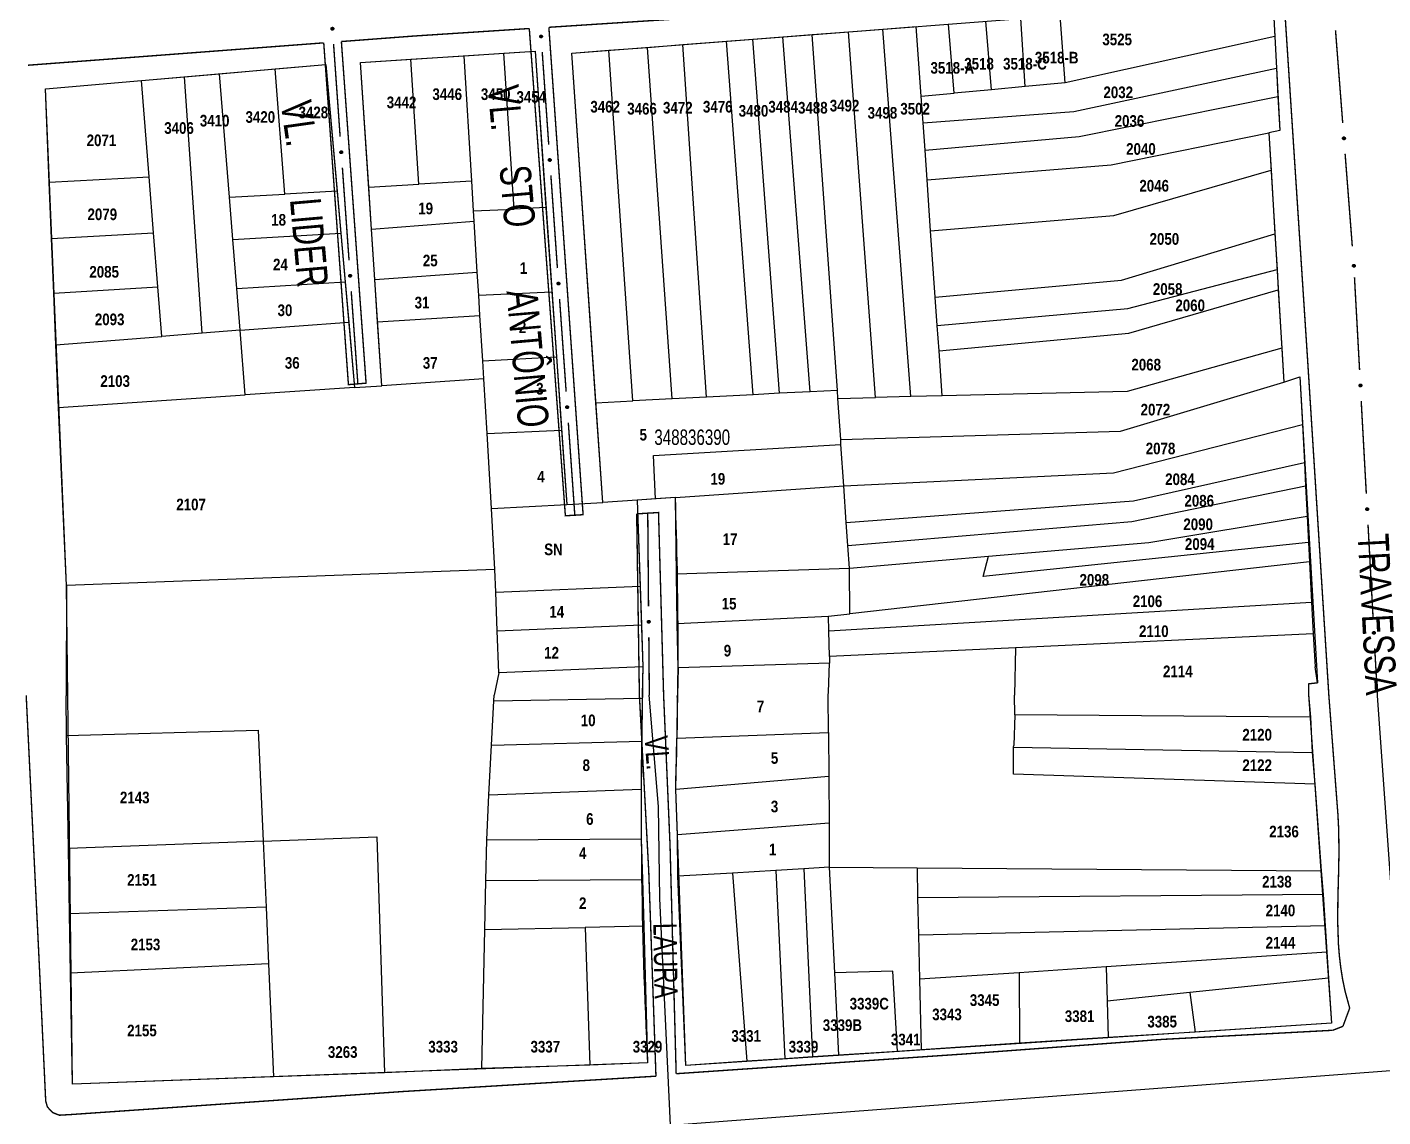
# Model space of a CAD drawing. Extents: x 201676 to 203188, y 4837754 to 4839005.
# Drawn here: x 202788.6 to 202963.7, y 4838691.3 to 4838832.1 of the extents above; entities that cross this region are included whole.
import ezdxf
from ezdxf.enums import TextEntityAlignment as Align

# ---------------------------------------------------------------- set-up
doc = ezdxf.new("R2010")
doc.units = 0
doc.header["$LTSCALE"] = 1.5
doc.header["$MEASUREMENT"] = 0
for name, pattern in [('PHANTOMX2', [5, 2.5, -0.5, 0.5, -0.5, 0.5, -0.5]), ('TRACO_11', [8, 3, -1, 3, -1]), ('TRACO_25', [8, 3, -1, 1, -1, 1, -1])]:
    doc.linetypes.add(name, pattern=pattern)
for name, color, linetype in [('CD-MALHA-LOTES', 40, 'CONTINUOUS'), ('CD_TXT_QUADRA', 7, 'CONTINUOUS'), ('RU-QUADRAS', 210, 'CONTINUOUS'), ('SV-EIXO-RUA-N-PAV', 6, 'CONTINUOUS'), ('SV-EIXO-RUA-PAV', 20, 'CONTINUOUS'), ('SV-RUA-NAO-PAV-S-GUIA-C-GUIA', 7, 'PHANTOMX2'), ('SV-RUA-PAVIM-S-GUIA-C-GUIA', 7, 'CONTINUOUS'), ('SV-TXT-RUA-N-PAV-S-GUIA-C-GUIA', 7, 'CONTINUOUS'), ('SV-TXT-RUA-PAV-S-GUIA-C-GUIA', 7, 'CONTINUOUS'), ('Th_NmrPort', 7, 'CONTINUOUS')]:
    doc.layers.add(name, color=color, linetype=linetype)
doc.styles.add('ARIAL', font='ARIAL.TTF')
doc.styles.get("Standard").update_dxf_attribs({"font": 'swisscbo.ttf'})

msp = doc.modelspace()

# ---------------------------------------------------------------- linework, layer by layer
at = {"layer": 'CD-MALHA-LOTES', "linetype": 'Continuous'}
for p, q in [((202793.71, 4838740.56), (202793.68, 4838745.68)), ((202848.6, 4838739.32), (202848.89, 4838745.03)), ((202848.89, 4838745.03), (202848.94, 4838745.76)), ((202848.89, 4838745.03), (202868.05, 4838745.36)), ((202868.05, 4838745.36), (202868, 4838739.8)), ((202868.06, 4838745.77), (202868.05, 4838745.36)), ((202872.6, 4838745.52), (202872.52, 4838740.21)), ((202872.6, 4838745.52), (202872.64, 4838745.75)), ((202892.13, 4838740.93), (202892.1, 4838745.75)), ((202916.21, 4838743.23), (202916.13, 4838745.75)), ((202954.14, 4838745.84), (202954.37, 4838742.9)), ((202916.21, 4838743.23), (202916.05, 4838739.24)), ((202954.37, 4838742.9), (202916.21, 4838743.23)), ((202954.37, 4838742.9), (202954.59, 4838738.36)), ((202793.71, 4838740.56), (202818.46, 4838741.24)), ((202818.46, 4838741.24), (202819.1, 4838726.9)), ((202872.52, 4838740.21), (202892.13, 4838740.93)), ((202892.13, 4838740.93), (202892.16, 4838735.27)), ((202793.95, 4838725.93), (202793.71, 4838740.56)), ((202848.27, 4838732.87), (202848.6, 4838739.32)), ((202848.6, 4838739.32), (202868, 4838739.8)), ((202868, 4838739.8), (202867.94, 4838733.63)), ((202872.39, 4838733.59), (202872.52, 4838740.21)), ((202916.04, 4838739.02), (202916.05, 4838739.24)), ((202916.02, 4838735.56), (202916.04, 4838739.02)), ((202916.04, 4838739.02), (202954.59, 4838738.36)), ((202954.59, 4838738.36), (202954.96, 4838734.27)), ((202892.16, 4838735.27), (202872.39, 4838733.59)), ((202892.16, 4838735.27), (202892.2, 4838729.22)), ((202954.96, 4838734.27), (202916.02, 4838735.56)), ((202954.96, 4838734.27), (202955.78, 4838723.06)), ((202847.99, 4838727.09), (202848.27, 4838732.87)), ((202848.27, 4838732.87), (202867.94, 4838733.63)), ((202867.94, 4838733.63), (202867.94, 4838727.21)), ((202872.61, 4838727.71), (202872.39, 4838733.59)), ((202892.2, 4838729.22), (202872.61, 4838727.71)), ((202892.2, 4838729.22), (202892.23, 4838723.52)), ((202819.1, 4838726.9), (202793.95, 4838725.93)), ((202819.1, 4838726.9), (202833.79, 4838727.47)), ((202819.1, 4838726.9), (202819.48, 4838718.39)), ((202833.79, 4838727.47), (202834.78, 4838696.99)), ((202847.87, 4838721.82), (202847.99, 4838727.09)), ((202847.99, 4838727.09), (202867.94, 4838727.21)), ((202867.94, 4838727.21), (202868.09, 4838721.95)), ((202872.67, 4838722.36), (202872.61, 4838727.71)), ((202794.1, 4838717.5), (202793.95, 4838725.93)), ((202892.23, 4838723.52), (202888.93, 4838723.32)), ((202892.23, 4838723.52), (202892.9, 4838709.91)), ((202892.23, 4838723.52), (202903.57, 4838723.47)), ((202903.57, 4838723.47), (202903.64, 4838719.58)), ((202903.57, 4838723.47), (202955.78, 4838723.06)), ((202847.74, 4838715.48), (202847.87, 4838721.82)), ((202847.87, 4838721.82), (202868.09, 4838721.95)), ((202868.09, 4838721.95), (202868.26, 4838715.91)), ((202879.73, 4838722.78), (202872.67, 4838722.36)), ((202873.72, 4838697.93), (202872.67, 4838722.36)), ((202885.33, 4838723.11), (202879.73, 4838722.78)), ((202879.73, 4838722.78), (202881.59, 4838698.48)), ((202888.93, 4838723.32), (202885.33, 4838723.11)), ((202885.33, 4838723.11), (202886.49, 4838698.79)), ((202888.93, 4838723.32), (202890.06, 4838699.02)), ((202955.78, 4838723.06), (202956.02, 4838720.03)), ((202956.02, 4838720.03), (202903.64, 4838719.58)), ((202956.02, 4838720.03), (202956.26, 4838715.96)), ((202819.48, 4838718.39), (202794.1, 4838717.5)), ((202819.48, 4838718.39), (202819.8, 4838711.07)), ((202903.64, 4838719.58), (202903.76, 4838714.75)), ((202794.23, 4838709.85), (202794.1, 4838717.5)), ((202847.37, 4838697.52), (202847.74, 4838715.48)), ((202847.74, 4838715.48), (202860.69, 4838715.73)), ((202868.26, 4838715.91), (202860.69, 4838715.73)), ((202860.69, 4838715.73), (202861.3, 4838697.98)), ((202868.26, 4838715.91), (202868.76, 4838698.25)), ((202956.26, 4838715.96), (202903.76, 4838714.75)), ((202903.76, 4838714.75), (202903.89, 4838709.07)), ((202956.26, 4838715.96), (202956.49, 4838712.55)), ((202956.49, 4838712.55), (202927.97, 4838710.65)), ((202956.49, 4838712.55), (202956.72, 4838709.2)), ((202819.8, 4838711.07), (202794.23, 4838709.85)), ((202794.46, 4838695.51), (202794.23, 4838709.85)), ((202819.8, 4838711.07), (202820.45, 4838696.47)), ((202900.43, 4838710.11), (202892.9, 4838709.91)), ((202892.9, 4838709.91), (202893.42, 4838699.26)), ((202901.02, 4838699.74), (202900.43, 4838710.11)), ((202916.75, 4838709.91), (202903.89, 4838709.07)), ((202927.97, 4838710.65), (202916.75, 4838709.91)), ((202916.75, 4838709.91), (202916.81, 4838700.79)), ((202927.97, 4838710.65), (202928.11, 4838706.22)), ((202903.89, 4838709.07), (202904.1, 4838699.96)), ((202956.72, 4838709.2), (202938.78, 4838707.37)), ((202956.72, 4838709.2), (202957.11, 4838703.41)), ((202938.78, 4838707.37), (202928.11, 4838706.22)), ((202928.11, 4838706.22), (202928.23, 4838701.52)), ((202938.78, 4838707.37), (202939.5, 4838702.22)), ((202957.11, 4838703.41), (202939.5, 4838702.22)), ((202916.81, 4838700.79), (202904.1, 4838699.96)), ((202928.23, 4838701.52), (202916.81, 4838700.79)), ((202939.5, 4838702.22), (202928.23, 4838701.52)), ((202890.06, 4838699.02), (202886.49, 4838698.79)), ((202893.42, 4838699.26), (202890.06, 4838699.02)), ((202901.02, 4838699.74), (202893.42, 4838699.26)), ((202904.1, 4838699.96), (202901.02, 4838699.74)), ((202847.37, 4838697.52), (202834.78, 4838696.99)), ((202861.3, 4838697.98), (202847.37, 4838697.52)), ((202868.76, 4838698.25), (202861.3, 4838697.98)), ((202881.59, 4838698.48), (202873.72, 4838697.93)), ((202886.49, 4838698.79), (202881.59, 4838698.48)), ((202820.45, 4838696.47), (202794.46, 4838695.51)), ((202834.78, 4838696.99), (202820.45, 4838696.47))]:
    msp.add_line(p, q, dxfattribs=at)
at = {"layer": 'CD-MALHA-LOTES', "linetype": 'Continuous', "flags": 128}
for points in [[(202949.52, 4838835.69), (202949.77, 4838830.85)], [(202899.15, 4838831.79), (202903.47, 4838832.13)], [(202904.1, 4838823.12), (202903.47, 4838832.13)], [(202908.37, 4838823.52), (202907.64, 4838832.45)], [(202913.18, 4838823.97), (202912.46, 4838832.82)], [(202917.52, 4838824.37), (202916.95, 4838833.17)], [(202922.69, 4838824.85), (202922.06, 4838833.56)], [(202873.31, 4838829.79), (202878.97, 4838830.23)], [(202878.97, 4838830.23), (202882.36, 4838830.49)], [(202882.38, 4838784.57), (202878.97, 4838830.23)], [(202882.36, 4838830.49), (202886.22, 4838830.79)], [(202885.8, 4838784.75), (202882.36, 4838830.49)], [(202886.22, 4838830.79), (202890.01, 4838831.08)], [(202889.75, 4838784.95), (202886.22, 4838830.79)], [(202890.01, 4838831.08), (202894.7, 4838831.45)], [(202893.27, 4838785.13), (202890.01, 4838831.08)], [(202894.7, 4838831.45), (202899.15, 4838831.79)], [(202898.2, 4838784.21), (202894.7, 4838831.45)], [(202902.77, 4838784.32), (202899.15, 4838831.79)], [(202949.77, 4838830.85), (202922.69, 4838824.85)], [(202949.77, 4838830.85), (202949.99, 4838826.75)], [(202845.08, 4838828.35), (202850.19, 4838828.68)], [(202850.19, 4838828.68), (202854.22, 4838828.94)], [(202851.51, 4838808.55), (202850.19, 4838828.68)], [(202854.22, 4838828.94), (202855.63, 4838808.74)], [(202858.97, 4838828.69), (202863.77, 4838829.06)], [(202862.08, 4838783.53), (202858.97, 4838828.69)], [(202863.77, 4838829.06), (202868.76, 4838829.44)], [(202866.86, 4838783.77), (202863.77, 4838829.06)], [(202868.76, 4838829.44), (202873.31, 4838829.79)], [(202871.95, 4838784.04), (202868.76, 4838829.44)], [(202876.38, 4838784.26), (202873.31, 4838829.79)], [(202820.64, 4838826.66), (202827.22, 4838827.23)], [(202827.22, 4838827.23), (202828.67, 4838810.86)], [(202831.7, 4838827.49), (202838.17, 4838827.9)], [(202832.75, 4838811.36), (202831.7, 4838827.49)], [(202838.17, 4838827.9), (202845.08, 4838828.35)], [(202839.23, 4838811.75), (202838.17, 4838827.9)], [(202846.05, 4838812.16), (202845.08, 4838828.35)], [(202923.8, 4838821.16), (202949.99, 4838826.75)], [(202949.99, 4838826.75), (202950.18, 4838823.1)], [(202790.98, 4838824.08), (202803.4, 4838825.16)], [(202803.4, 4838825.16), (202808.94, 4838825.64)], [(202804.38, 4838812.72), (202803.4, 4838825.16)], [(202808.94, 4838825.64), (202813.47, 4838826.03)], [(202811.23, 4838792.51), (202808.94, 4838825.64)], [(202813.47, 4838826.03), (202820.64, 4838826.66)], [(202814.75, 4838810.08), (202813.47, 4838826.03)], [(202821.91, 4838810.48), (202820.64, 4838826.66)], [(202791.47, 4838812.04), (202790.98, 4838824.08)], [(202904.1, 4838823.12), (202908.37, 4838823.52)], [(202913.18, 4838823.97), (202908.37, 4838823.52)], [(202917.52, 4838824.37), (202913.18, 4838823.97)], [(202922.69, 4838824.85), (202917.52, 4838824.37)], [(202904.34, 4838819.7), (202904.1, 4838823.12)], [(202924.49, 4838817.91), (202950.18, 4838823.1)], [(202950.18, 4838823.1), (202950.42, 4838818.68)], [(202904.34, 4838819.7), (202923.8, 4838821.16)], [(202904.59, 4838816.17), (202904.34, 4838819.7)], [(202928.63, 4838814.25), (202949.02, 4838818.38)], [(202950.42, 4838818.68), (202949.02, 4838818.38)], [(202949.02, 4838818.38), (202949.3, 4838813.59)], [(202904.59, 4838816.17), (202924.49, 4838817.91)], [(202904.86, 4838812.31), (202904.59, 4838816.17)], [(202791.47, 4838812.04), (202804.38, 4838812.72)], [(202804.96, 4838805.46), (202804.38, 4838812.72)], [(202904.86, 4838812.31), (202928.63, 4838814.25)], [(202928.98, 4838807.72), (202949.3, 4838813.59)], [(202949.3, 4838813.59), (202949.79, 4838805.37)], [(202791.78, 4838804.74), (202791.47, 4838812.04)], [(202832.75, 4838811.36), (202839.23, 4838811.75)], [(202833.1, 4838805.95), (202832.75, 4838811.36)], [(202846.05, 4838812.16), (202839.23, 4838811.75)], [(202846.29, 4838808.3), (202846.05, 4838812.16)], [(202905.32, 4838805.72), (202904.86, 4838812.31)], [(202814.75, 4838810.08), (202821.91, 4838810.48)], [(202815.18, 4838804.62), (202814.75, 4838810.08)], [(202828.67, 4838810.86), (202821.91, 4838810.48)], [(202828.67, 4838810.86), (202829.15, 4838805.43)], [(202846.29, 4838808.3), (202851.51, 4838808.55)], [(202846.37, 4838806.98), (202846.29, 4838808.3)], [(202855.63, 4838808.74), (202851.51, 4838808.55)], [(202855.63, 4838808.74), (202856.39, 4838797.86)], [(202905.32, 4838805.72), (202928.98, 4838807.72)], [(202833.1, 4838805.95), (202846.37, 4838806.98)], [(202833.53, 4838799.46), (202833.1, 4838805.95)], [(202846.76, 4838800.41), (202846.37, 4838806.98)], [(202905.92, 4838797.18), (202905.32, 4838805.72)], [(202791.78, 4838804.74), (202804.96, 4838805.46)], [(202792.07, 4838797.67), (202791.78, 4838804.74)], [(202805.5, 4838798.51), (202804.96, 4838805.46)], [(202815.18, 4838804.62), (202829.15, 4838805.43)], [(202815.69, 4838798.27), (202815.18, 4838804.62)], [(202829.15, 4838805.43), (202829.7, 4838799.16)], [(202929.95, 4838799.36), (202949.79, 4838805.37)], [(202949.79, 4838805.37), (202950.06, 4838800.75)], [(202833.53, 4838799.46), (202846.76, 4838800.41)], [(202846.95, 4838797.41), (202846.76, 4838800.41)], [(202930.77, 4838795.7), (202950.06, 4838800.75)], [(202950.06, 4838800.75), (202950.21, 4838798.13)], [(202815.69, 4838798.27), (202829.7, 4838799.16)], [(202829.7, 4838799.16), (202830.16, 4838793.94)], [(202833.88, 4838794), (202833.53, 4838799.46)], [(202905.92, 4838797.18), (202929.95, 4838799.36)], [(202792.07, 4838797.67), (202805.5, 4838798.51)], [(202792.35, 4838791.01), (202792.07, 4838797.67)], [(202806.01, 4838792.1), (202805.5, 4838798.51)], [(202816.12, 4838792.9), (202815.69, 4838798.27)], [(202846.95, 4838797.41), (202856.39, 4838797.86)], [(202847.1, 4838794.79), (202846.95, 4838797.41)], [(202856.39, 4838797.86), (202856.98, 4838789.46)], [(202906.18, 4838793.49), (202905.92, 4838797.18)], [(202930.91, 4838792.53), (202950.21, 4838798.13)], [(202950.21, 4838798.13), (202950.66, 4838790.59)], [(202906.18, 4838793.49), (202930.77, 4838795.7)], [(202816.12, 4838792.9), (202830.16, 4838793.94)], [(202830.16, 4838793.94), (202830.9, 4838785.49)], [(202833.88, 4838794), (202847.1, 4838794.79)], [(202834.42, 4838785.73), (202833.88, 4838794)], [(202847.46, 4838788.93), (202847.1, 4838794.79)], [(202906.41, 4838790.24), (202906.18, 4838793.49)], [(202792.35, 4838791.01), (202806.01, 4838792.1)], [(202811.23, 4838792.51), (202806.01, 4838792.1)], [(202816.12, 4838792.9), (202811.23, 4838792.51)], [(202816.79, 4838784.55), (202816.12, 4838792.9)], [(202906.41, 4838790.24), (202930.91, 4838792.53)], [(202792.68, 4838782.92), (202792.35, 4838791.01)], [(202906.82, 4838784.42), (202906.41, 4838790.24)], [(202950.66, 4838790.59), (202930.72, 4838784.98)], [(202950.66, 4838790.59), (202950.92, 4838786.18)], [(202847.46, 4838788.93), (202856.98, 4838789.46)], [(202847.6, 4838786.62), (202847.46, 4838788.93)], [(202856.98, 4838789.46), (202857.64, 4838780.01)], [(202847.6, 4838786.62), (202834.42, 4838785.73)], [(202848.03, 4838779.54), (202847.6, 4838786.62)], [(202950.92, 4838786.18), (202953.02, 4838786.88)], [(202953.02, 4838786.88), (202953.33, 4838780.71)], [(202830.9, 4838785.49), (202816.79, 4838784.55)], [(202830.9, 4838785.49), (202834.42, 4838785.73)], [(202885.8, 4838784.75), (202882.38, 4838784.57)], [(202889.75, 4838784.95), (202885.8, 4838784.75)], [(202893.27, 4838785.13), (202889.75, 4838784.95)], [(202893.34, 4838784.1), (202893.27, 4838785.13)], [(202930.72, 4838784.98), (202906.82, 4838784.42)], [(202929.82, 4838779.88), (202950.92, 4838786.18)], [(202792.68, 4838782.92), (202816.79, 4838784.55)], [(202793.7, 4838759.93), (202792.68, 4838782.92)], [(202862.08, 4838783.53), (202866.86, 4838783.77)], [(202862.97, 4838770.63), (202862.08, 4838783.53)], [(202871.95, 4838784.04), (202866.86, 4838783.77)], [(202876.38, 4838784.26), (202871.95, 4838784.04)], [(202882.38, 4838784.57), (202876.38, 4838784.26)], [(202893.34, 4838784.1), (202898.2, 4838784.21)], [(202893.7, 4838778.78), (202893.34, 4838784.1)], [(202902.77, 4838784.32), (202898.2, 4838784.21)], [(202906.82, 4838784.42), (202902.77, 4838784.32)], [(202848.03, 4838779.54), (202857.64, 4838780.01)], [(202848.61, 4838769.85), (202848.03, 4838779.54)], [(202857.64, 4838780.01), (202858.31, 4838770.38)], [(202893.7, 4838778.78), (202929.82, 4838779.88)], [(202928.92, 4838774.48), (202953.33, 4838780.71)], [(202953.33, 4838780.71), (202953.59, 4838775.8)], [(202869.52, 4838776.73), (202893.74, 4838778.15)], [(202893.74, 4838778.15), (202893.7, 4838778.78)], [(202894.1, 4838772.78), (202893.74, 4838778.15)], [(202869.78, 4838771.1), (202869.52, 4838776.73)], [(202894.1, 4838772.78), (202928.92, 4838774.48)], [(202931.52, 4838770.88), (202953.59, 4838775.8)], [(202953.59, 4838775.8), (202953.74, 4838772.78)], [(202872.35, 4838771.28), (202894.1, 4838772.78)], [(202894.42, 4838768.06), (202894.1, 4838772.78)], [(202931.32, 4838768.18), (202953.74, 4838772.78)], [(202953.74, 4838772.78), (202953.94, 4838768.89)], [(202867.43, 4838770.94), (202862.97, 4838770.63)], [(202869.78, 4838771.1), (202867.43, 4838770.94)], [(202867.43, 4838770.94), (202867.81, 4838759.85)], [(202872.35, 4838771.28), (202869.78, 4838771.1)], [(202872.5, 4838761.44), (202872.35, 4838771.28)], [(202894.42, 4838768.06), (202931.52, 4838770.88)], [(202848.61, 4838769.85), (202858.31, 4838770.38)], [(202849.03, 4838761.98), (202848.61, 4838769.85)], [(202858.31, 4838770.38), (202862.97, 4838770.63)], [(202933.52, 4838765.48), (202953.94, 4838768.89)], [(202953.94, 4838768.89), (202954.11, 4838765.48)], [(202894.62, 4838765.08), (202894.42, 4838768.06)], [(202894.62, 4838765.08), (202931.32, 4838768.18)], [(202954.11, 4838765.48), (202912.12, 4838761.08)], [(202912.79, 4838763.72), (202933.52, 4838765.48)], [(202954.11, 4838765.48), (202954.24, 4838762.98)], [(202894.82, 4838762.18), (202894.62, 4838765.08)], [(202894.82, 4838762.18), (202912.79, 4838763.72)], [(202912.12, 4838761.08), (202912.79, 4838763.72)], [(202849.03, 4838761.98), (202793.7, 4838759.93)], [(202849.14, 4838759.06), (202849.03, 4838761.98)], [(202872.5, 4838761.44), (202894.82, 4838762.18)], [(202894.87, 4838756.28), (202894.82, 4838762.18)], [(202954.24, 4838762.98), (202894.87, 4838756.28)], [(202954.24, 4838762.98), (202954.51, 4838757.79)], [(202872.6, 4838755.02), (202872.5, 4838761.44)], [(202793.7, 4838759.93), (202793.68, 4838745.68)], [(202849.14, 4838759.06), (202867.81, 4838759.85)], [(202849.33, 4838754.05), (202849.14, 4838759.06)], [(202867.81, 4838759.85), (202867.98, 4838754.84)], [(202892.16, 4838754.08), (202954.51, 4838757.79)], [(202954.51, 4838757.79), (202954.72, 4838753.68)], [(202872.6, 4838755.02), (202892.11, 4838755.95)], [(202872.69, 4838749.3), (202872.6, 4838755.02)], [(202892.11, 4838755.95), (202894.87, 4838756.28)], [(202892.16, 4838754.08), (202892.11, 4838755.95)], [(202849.33, 4838754.05), (202867.98, 4838754.84)], [(202849.53, 4838748.66), (202849.33, 4838754.05)], [(202867.98, 4838754.84), (202868.16, 4838749.43)], [(202892.25, 4838750.74), (202892.16, 4838754.08)], [(202954.72, 4838753.68), (202916.26, 4838751.87)], [(202954.72, 4838753.68), (202954.97, 4838749.42)], [(202916.26, 4838751.87), (202892.25, 4838750.74)], [(202916.26, 4838751.87), (202916.13, 4838745.75)], [(202892.27, 4838749.88), (202872.69, 4838749.3)], [(202892.14, 4838746.16), (202892.27, 4838749.88)], [(202892.25, 4838750.74), (202892.27, 4838749.88)], [(202849.53, 4838748.66), (202848.94, 4838745.76)], [(202868.16, 4838749.43), (202849.53, 4838748.66)], [(202868.16, 4838749.43), (202868.06, 4838745.77)], [(202872.69, 4838749.3), (202872.64, 4838745.75)], [(202955.29, 4838747.33), (202954.97, 4838749.42)], [(202892.1, 4838745.75), (202892.14, 4838746.16)], [(202954.14, 4838747.23), (202955.29, 4838747.33)], [(202954.14, 4838747.23), (202954.14, 4838745.84)]]:
    msp.add_lwpolyline(points, dxfattribs=at)
at = {"layer": 'RU-QUADRAS', "color": 6, "linetype": 'Continuous'}
msp.add_lwpolyline([(202790.98, 4838824.08), (202827.22, 4838827.23), (202830.9, 4838785.49), (202834.42, 4838785.73), (202831.7, 4838827.49), (202854.22, 4838828.94), (202858.31, 4838770.38), (202862.97, 4838770.63), (202858.97, 4838828.69), (202949.52, 4838835.69), (202950.42, 4838818.68), (202949.02, 4838818.38), (202950.92, 4838786.18), (202953.02, 4838786.88), (202955.29, 4838747.33), (202954.14, 4838747.23), (202954.14, 4838745.84), (202957.11, 4838703.41), (202873.72, 4838697.93), (202872.39, 4838733.59, 0.017282), (202872.35, 4838771.28), (202867.43, 4838770.94), (202868.16, 4838749.43, 0.019106), (202868.76, 4838698.25), (202794.46, 4838695.51), (202793.7, 4838759.93)], format="xyb", close=True, dxfattribs=at)
at = {"layer": 'SV-EIXO-RUA-N-PAV'}
for points in [[(202854.91, 4838830.7), (202854.87, 4838830.73), (202854.85, 4838830.76), (202854.83, 4838830.8), (202854.83, 4838830.83), (202854.83, 4838830.87), (202854.84, 4838830.9), (202854.86, 4838830.94), (202854.89, 4838830.98), (202854.92, 4838831), (202854.96, 4838831.02), (202854.99, 4838831.02), (202855.03, 4838831.02), (202855.06, 4838831.01), (202855.1, 4838830.99), (202855.14, 4838830.96), (202855.16, 4838830.93), (202855.18, 4838830.89), (202855.18, 4838830.86), (202855.18, 4838830.82), (202855.17, 4838830.79), (202855.15, 4838830.75), (202855.12, 4838830.71), (202855.09, 4838830.69), (202855.05, 4838830.67), (202855.02, 4838830.67), (202854.98, 4838830.67), (202854.95, 4838830.68), (202854.91, 4838830.7)], [(202856.03, 4838814.74), (202855.99, 4838814.77), (202855.97, 4838814.8), (202855.96, 4838814.84), (202855.95, 4838814.87), (202855.95, 4838814.91), (202855.96, 4838814.94), (202855.98, 4838814.98), (202856.01, 4838815.02), (202856.05, 4838815.04), (202856.08, 4838815.06), (202856.12, 4838815.06), (202856.15, 4838815.06), (202856.19, 4838815.05), (202856.22, 4838815.03), (202856.26, 4838815), (202856.29, 4838814.97), (202856.3, 4838814.93), (202856.3, 4838814.9), (202856.3, 4838814.86), (202856.3, 4838814.82), (202856.28, 4838814.79), (202856.24, 4838814.75), (202856.21, 4838814.73), (202856.18, 4838814.71), (202856.14, 4838814.71), (202856.11, 4838814.71), (202856.07, 4838814.72), (202856.03, 4838814.74)], [(202857.15, 4838798.77), (202857.12, 4838798.81), (202857.09, 4838798.84), (202857.08, 4838798.88), (202857.08, 4838798.91), (202857.08, 4838798.95), (202857.08, 4838798.98), (202857.1, 4838799.02), (202857.13, 4838799.06), (202857.17, 4838799.08), (202857.2, 4838799.09), (202857.24, 4838799.1), (202857.27, 4838799.1), (202857.31, 4838799.09), (202857.35, 4838799.07), (202857.39, 4838799.04), (202857.41, 4838799), (202857.42, 4838798.97), (202857.43, 4838798.93), (202857.43, 4838798.9), (202857.42, 4838798.86), (202857.4, 4838798.83), (202857.37, 4838798.79), (202857.33, 4838798.76), (202857.3, 4838798.75), (202857.26, 4838798.75), (202857.23, 4838798.75), (202857.19, 4838798.75), (202857.15, 4838798.77)], [(202858.28, 4838782.81), (202858.24, 4838782.85), (202858.21, 4838782.88), (202858.2, 4838782.92), (202858.2, 4838782.95), (202858.2, 4838782.99), (202858.21, 4838783.02), (202858.22, 4838783.06), (202858.26, 4838783.1), (202858.29, 4838783.12), (202858.33, 4838783.13), (202858.36, 4838783.14), (202858.4, 4838783.14), (202858.43, 4838783.13), (202858.47, 4838783.11), (202858.51, 4838783.08), (202858.53, 4838783.04), (202858.54, 4838783.01), (202858.55, 4838782.97), (202858.55, 4838782.94), (202858.54, 4838782.9), (202858.52, 4838782.87), (202858.49, 4838782.83), (202858.46, 4838782.8), (202858.42, 4838782.79), (202858.39, 4838782.79), (202858.35, 4838782.79), (202858.32, 4838782.79), (202858.28, 4838782.81)], [(202869.01, 4838755.39), (202869.04, 4838755.35), (202869.07, 4838755.32), (202869.08, 4838755.28), (202869.08, 4838755.24), (202869.08, 4838755.21), (202869.07, 4838755.17), (202869.05, 4838755.14), (202869.01, 4838755.1), (202868.97, 4838755.08), (202868.94, 4838755.07), (202868.9, 4838755.07), (202868.87, 4838755.07), (202868.83, 4838755.08), (202868.8, 4838755.1), (202868.76, 4838755.14), (202868.74, 4838755.17), (202868.73, 4838755.21), (202868.73, 4838755.24), (202868.73, 4838755.28), (202868.74, 4838755.31), (202868.76, 4838755.35), (202868.8, 4838755.38), (202868.83, 4838755.41), (202868.87, 4838755.42), (202868.9, 4838755.42), (202868.94, 4838755.42), (202868.97, 4838755.41), (202869.01, 4838755.39)]]:
    msp.add_lwpolyline(points, close=True, dxfattribs=at)
for points in [[(202854.85, 4838830.76), (202854.83, 4838830.87)], [(202854.87, 4838830.73), (202854.84, 4838830.9)], [(202854.86, 4838830.75), (202854.84, 4838830.88)], [(202854.89, 4838830.71), (202854.85, 4838830.91)], [(202854.91, 4838830.7), (202854.86, 4838830.94)], [(202854.93, 4838830.69), (202854.87, 4838830.96)], [(202854.95, 4838830.68), (202854.89, 4838830.98)], [(202854.96, 4838830.68), (202854.91, 4838830.98)], [(202854.98, 4838830.67), (202854.92, 4838831)], [(202855, 4838830.67), (202854.94, 4838831)], [(202855.02, 4838830.67), (202854.96, 4838831.02)], [(202855.04, 4838830.67), (202854.98, 4838831.02)], [(202855.05, 4838830.67), (202854.99, 4838831.02)], [(202855.07, 4838830.68), (202855.01, 4838831.02)], [(202855.09, 4838830.69), (202855.03, 4838831.02)], [(202855.1, 4838830.7), (202855.05, 4838831.01)], [(202855.12, 4838830.71), (202855.06, 4838831.01)], [(202855.14, 4838830.73), (202855.08, 4838831)], [(202855.15, 4838830.75), (202855.1, 4838830.99)], [(202855.16, 4838830.77), (202855.12, 4838830.97)], [(202855.17, 4838830.79), (202855.14, 4838830.96)], [(202855.18, 4838830.81), (202855.15, 4838830.94)], [(202855.18, 4838830.82), (202855.16, 4838830.93)], [(202855.97, 4838814.8), (202855.95, 4838814.91)], [(202855.99, 4838814.77), (202855.96, 4838814.94)], [(202855.98, 4838814.79), (202855.96, 4838814.92)], [(202856.01, 4838814.75), (202855.97, 4838814.95)], [(202856.03, 4838814.74), (202855.98, 4838814.98)], [(202856.05, 4838814.73), (202856, 4838814.99)], [(202856.07, 4838814.72), (202856.01, 4838815.02)], [(202856.09, 4838814.72), (202856.03, 4838815.02)], [(202856.11, 4838814.71), (202856.05, 4838815.04)], [(202856.12, 4838814.71), (202856.06, 4838815.04)], [(202856.14, 4838814.71), (202856.08, 4838815.06)], [(202856.16, 4838814.71), (202856.1, 4838815.06)], [(202856.18, 4838814.71), (202856.12, 4838815.06)], [(202856.19, 4838814.72), (202856.13, 4838815.06)], [(202856.21, 4838814.73), (202856.15, 4838815.06)], [(202856.23, 4838814.74), (202856.17, 4838815.05)], [(202856.24, 4838814.75), (202856.19, 4838815.05)], [(202856.26, 4838814.77), (202856.21, 4838815.04)], [(202856.28, 4838814.79), (202856.22, 4838815.03)], [(202856.28, 4838814.81), (202856.24, 4838815.01)], [(202856.3, 4838814.82), (202856.26, 4838815)], [(202856.3, 4838814.85), (202856.28, 4838814.98)], [(202856.3, 4838814.86), (202856.29, 4838814.97)], [(202857.12, 4838798.81), (202857.08, 4838798.98)], [(202857.09, 4838798.84), (202857.08, 4838798.95)], [(202857.1, 4838798.83), (202857.08, 4838798.95)], [(202857.14, 4838798.79), (202857.09, 4838798.99)], [(202857.15, 4838798.77), (202857.1, 4838799.02)], [(202857.18, 4838798.77), (202857.12, 4838799.03)], [(202857.19, 4838798.75), (202857.13, 4838799.06)], [(202857.21, 4838798.76), (202857.15, 4838799.06)], [(202857.23, 4838798.75), (202857.17, 4838799.08)], [(202857.24, 4838798.75), (202857.19, 4838799.08)], [(202857.26, 4838798.75), (202857.2, 4838799.09)], [(202857.28, 4838798.75), (202857.22, 4838799.1)], [(202857.3, 4838798.75), (202857.24, 4838799.1)], [(202857.32, 4838798.76), (202857.26, 4838799.1)], [(202857.33, 4838798.76), (202857.27, 4838799.1)], [(202857.35, 4838798.78), (202857.29, 4838799.09)], [(202857.37, 4838798.79), (202857.31, 4838799.09)], [(202857.38, 4838798.81), (202857.33, 4838799.08)], [(202857.4, 4838798.83), (202857.35, 4838799.07)], [(202857.41, 4838798.85), (202857.37, 4838799.05)], [(202857.42, 4838798.86), (202857.39, 4838799.04)], [(202857.42, 4838798.89), (202857.4, 4838799.02)], [(202857.43, 4838798.9), (202857.41, 4838799)], [(202858.21, 4838782.88), (202858.2, 4838782.99)], [(202858.23, 4838782.87), (202858.2, 4838782.99)], [(202858.24, 4838782.85), (202858.21, 4838783.02)], [(202858.28, 4838782.81), (202858.22, 4838783.06)], [(202858.26, 4838782.83), (202858.22, 4838783.03)], [(202858.3, 4838782.81), (202858.24, 4838783.07)], [(202858.32, 4838782.79), (202858.26, 4838783.1)], [(202858.33, 4838782.8), (202858.27, 4838783.1)], [(202858.35, 4838782.79), (202858.29, 4838783.12)], [(202858.37, 4838782.79), (202858.31, 4838783.12)], [(202858.39, 4838782.79), (202858.33, 4838783.13)], [(202858.4, 4838782.79), (202858.35, 4838783.14)], [(202858.42, 4838782.79), (202858.36, 4838783.14)], [(202858.44, 4838782.8), (202858.38, 4838783.14)], [(202858.46, 4838782.8), (202858.4, 4838783.14)], [(202858.47, 4838782.82), (202858.42, 4838783.13)], [(202858.49, 4838782.83), (202858.43, 4838783.13)], [(202858.5, 4838782.85), (202858.45, 4838783.12)], [(202858.52, 4838782.87), (202858.47, 4838783.11)], [(202858.53, 4838782.89), (202858.49, 4838783.09)], [(202858.54, 4838782.9), (202858.51, 4838783.08)], [(202858.54, 4838782.93), (202858.52, 4838783.05)], [(202858.55, 4838782.94), (202858.53, 4838783.04)], [(202868.73, 4838755.28), (202868.74, 4838755.17)], [(202868.74, 4838755.31), (202868.76, 4838755.14)], [(202868.74, 4838755.29), (202868.75, 4838755.16)], [(202868.75, 4838755.33), (202868.78, 4838755.13)], [(202868.76, 4838755.35), (202868.8, 4838755.1)], [(202868.78, 4838755.36), (202868.81, 4838755.09)], [(202868.8, 4838755.38), (202868.83, 4838755.08)], [(202868.81, 4838755.39), (202868.85, 4838755.08)], [(202868.83, 4838755.41), (202868.87, 4838755.07)], [(202868.85, 4838755.41), (202868.89, 4838755.07)], [(202868.87, 4838755.42), (202868.9, 4838755.07)], [(202868.88, 4838755.42), (202868.92, 4838755.07)], [(202868.9, 4838755.42), (202868.94, 4838755.07)], [(202868.92, 4838755.41), (202868.96, 4838755.08)], [(202868.94, 4838755.42), (202868.97, 4838755.08)], [(202868.95, 4838755.41), (202868.99, 4838755.1)], [(202868.97, 4838755.41), (202869.01, 4838755.1)], [(202868.99, 4838755.4), (202869.03, 4838755.12)], [(202869.01, 4838755.39), (202869.05, 4838755.14)], [(202869.03, 4838755.37), (202869.06, 4838755.16)], [(202869.04, 4838755.35), (202869.07, 4838755.17)], [(202869.06, 4838755.33), (202869.07, 4838755.2)], [(202869.07, 4838755.32), (202869.08, 4838755.21)], [(202871.72, 4838690.21), (202870.34, 4838719.5), (202870.16, 4838731.38), (202868.98, 4838745.74)]]:
    msp.add_lwpolyline(points, dxfattribs=at)
at = {"layer": 'SV-EIXO-RUA-N-PAV', "const_width": 0.18}
for points in [[(202855.99, 4838816.88), (202855.15, 4838828.85)], [(202857.11, 4838800.92), (202856.27, 4838812.89)], [(202858.24, 4838784.96), (202857.39, 4838796.93)], [(202859.36, 4838769), (202858.52, 4838780.97)], [(202868.78, 4838769.24), (202868.88, 4838757.24)], [(202868.92, 4838753.24), (202868.98, 4838746.24)], [(202868.98, 4838746.24), (202868.98, 4838745.75)]]:
    msp.add_lwpolyline(points, dxfattribs=at)
at = {"layer": 'SV-EIXO-RUA-PAV'}
for points in [[(202827.95, 4838831.7), (202827.92, 4838831.73), (202827.89, 4838831.77), (202827.88, 4838831.8), (202827.87, 4838831.84), (202827.87, 4838831.87), (202827.88, 4838831.91), (202827.9, 4838831.94), (202827.93, 4838831.98), (202827.97, 4838832.01), (202828, 4838832.02), (202828.04, 4838832.03), (202828.07, 4838832.03), (202828.11, 4838832.02), (202828.15, 4838832), (202828.18, 4838831.97), (202828.21, 4838831.93), (202828.22, 4838831.9), (202828.23, 4838831.86), (202828.23, 4838831.83), (202828.22, 4838831.79), (202828.2, 4838831.75), (202828.17, 4838831.72), (202828.13, 4838831.69), (202828.1, 4838831.68), (202828.06, 4838831.67), (202828.03, 4838831.67), (202827.99, 4838831.68), (202827.95, 4838831.7)], [(202958.8, 4838817.83), (202958.83, 4838817.8), (202958.86, 4838817.77), (202958.87, 4838817.73), (202958.88, 4838817.7), (202958.88, 4838817.66), (202958.87, 4838817.63), (202958.85, 4838817.59), (202958.82, 4838817.55), (202958.78, 4838817.53), (202958.75, 4838817.51), (202958.71, 4838817.51), (202958.68, 4838817.51), (202958.64, 4838817.52), (202958.6, 4838817.54), (202958.57, 4838817.57), (202958.54, 4838817.6), (202958.53, 4838817.64), (202958.52, 4838817.67), (202958.53, 4838817.71), (202958.53, 4838817.74), (202958.55, 4838817.78), (202958.58, 4838817.82), (202958.62, 4838817.84), (202958.65, 4838817.86), (202958.69, 4838817.86), (202958.72, 4838817.86), (202958.76, 4838817.85), (202958.8, 4838817.83)], [(202829.1, 4838815.74), (202829.06, 4838815.77), (202829.03, 4838815.81), (202829.02, 4838815.84), (202829.02, 4838815.88), (202829.02, 4838815.91), (202829.03, 4838815.95), (202829.04, 4838815.99), (202829.08, 4838816.02), (202829.11, 4838816.05), (202829.15, 4838816.06), (202829.18, 4838816.07), (202829.22, 4838816.07), (202829.25, 4838816.06), (202829.29, 4838816.04), (202829.33, 4838816.01), (202829.35, 4838815.97), (202829.36, 4838815.94), (202829.37, 4838815.9), (202829.37, 4838815.87), (202829.36, 4838815.83), (202829.34, 4838815.79), (202829.31, 4838815.76), (202829.28, 4838815.73), (202829.24, 4838815.72), (202829.21, 4838815.72), (202829.17, 4838815.72), (202829.13, 4838815.72), (202829.1, 4838815.74)], [(202960.08, 4838801.37), (202960.12, 4838801.34), (202960.14, 4838801.3), (202960.16, 4838801.27), (202960.16, 4838801.23), (202960.16, 4838801.2), (202960.15, 4838801.16), (202960.13, 4838801.13), (202960.1, 4838801.09), (202960.06, 4838801.06), (202960.03, 4838801.05), (202959.99, 4838801.05), (202959.96, 4838801.05), (202959.92, 4838801.06), (202959.88, 4838801.08), (202959.85, 4838801.11), (202959.82, 4838801.14), (202959.81, 4838801.18), (202959.81, 4838801.21), (202959.81, 4838801.25), (202959.82, 4838801.28), (202959.84, 4838801.32), (202959.87, 4838801.36), (202959.9, 4838801.38), (202959.94, 4838801.39), (202959.97, 4838801.4), (202960.01, 4838801.4), (202960.04, 4838801.39), (202960.08, 4838801.37)], [(202830.24, 4838799.78), (202830.2, 4838799.81), (202830.18, 4838799.85), (202830.16, 4838799.88), (202830.16, 4838799.92), (202830.16, 4838799.95), (202830.17, 4838799.99), (202830.19, 4838800.03), (202830.22, 4838800.06), (202830.26, 4838800.09), (202830.29, 4838800.1), (202830.32, 4838800.11), (202830.36, 4838800.11), (202830.4, 4838800.1), (202830.43, 4838800.08), (202830.47, 4838800.05), (202830.5, 4838800.01), (202830.51, 4838799.98), (202830.51, 4838799.94), (202830.51, 4838799.91), (202830.5, 4838799.87), (202830.48, 4838799.83), (202830.45, 4838799.8), (202830.42, 4838799.77), (202830.38, 4838799.76), (202830.35, 4838799.76), (202830.31, 4838799.76), (202830.28, 4838799.76), (202830.24, 4838799.78)], [(202960.93, 4838785.91), (202960.96, 4838785.87), (202960.99, 4838785.84), (202961, 4838785.8), (202961, 4838785.77), (202961, 4838785.73), (202960.99, 4838785.7), (202960.98, 4838785.66), (202960.94, 4838785.62), (202960.91, 4838785.6), (202960.87, 4838785.59), (202960.84, 4838785.58), (202960.8, 4838785.58), (202960.77, 4838785.59), (202960.73, 4838785.61), (202960.69, 4838785.65), (202960.67, 4838785.68), (202960.66, 4838785.71), (202960.65, 4838785.75), (202960.65, 4838785.79), (202960.66, 4838785.82), (202960.68, 4838785.86), (202960.71, 4838785.89), (202960.75, 4838785.92), (202960.78, 4838785.93), (202960.82, 4838785.93), (202960.85, 4838785.93), (202960.89, 4838785.93), (202960.93, 4838785.91)], [(202961.8, 4838769.93), (202961.84, 4838769.9), (202961.86, 4838769.86), (202961.87, 4838769.83), (202961.88, 4838769.79), (202961.88, 4838769.76), (202961.87, 4838769.72), (202961.85, 4838769.68), (202961.82, 4838769.65), (202961.78, 4838769.62), (202961.74, 4838769.61), (202961.71, 4838769.6), (202961.68, 4838769.61), (202961.64, 4838769.62), (202961.6, 4838769.64), (202961.56, 4838769.67), (202961.54, 4838769.7), (202961.53, 4838769.74), (202961.52, 4838769.77), (202961.53, 4838769.81), (202961.53, 4838769.84), (202961.55, 4838769.88), (202961.59, 4838769.92), (202961.62, 4838769.94), (202961.66, 4838769.95), (202961.69, 4838769.96), (202961.73, 4838769.96), (202961.76, 4838769.95), (202961.8, 4838769.93)], [(202962.67, 4838753.95), (202962.71, 4838753.92), (202962.73, 4838753.89), (202962.75, 4838753.85), (202962.75, 4838753.82), (202962.75, 4838753.78), (202962.74, 4838753.75), (202962.72, 4838753.71), (202962.69, 4838753.67), (202962.65, 4838753.65), (202962.62, 4838753.63), (202962.58, 4838753.63), (202962.55, 4838753.63), (202962.51, 4838753.64), (202962.47, 4838753.66), (202962.44, 4838753.69), (202962.41, 4838753.73), (202962.4, 4838753.76), (202962.4, 4838753.8), (202962.4, 4838753.83), (202962.41, 4838753.87), (202962.43, 4838753.91), (202962.46, 4838753.94), (202962.49, 4838753.97), (202962.53, 4838753.98), (202962.56, 4838753.98), (202962.6, 4838753.98), (202962.63, 4838753.97), (202962.67, 4838753.95)]]:
    msp.add_lwpolyline(points, close=True, dxfattribs=at)
for points in [[(202827.95, 4838831.7), (202827.9, 4838831.94)], [(202827.97, 4838831.69), (202827.92, 4838831.96)], [(202827.99, 4838831.68), (202827.93, 4838831.98)], [(202828.01, 4838831.68), (202827.95, 4838831.99)], [(202828.03, 4838831.67), (202827.97, 4838832.01)], [(202828.04, 4838831.68), (202827.98, 4838832.01)], [(202828.06, 4838831.67), (202828, 4838832.02)], [(202828.08, 4838831.68), (202828.02, 4838832.02)], [(202828.1, 4838831.68), (202828.04, 4838832.03)], [(202828.12, 4838831.69), (202828.06, 4838832.02)], [(202828.13, 4838831.69), (202828.07, 4838832.03)], [(202828.15, 4838831.71), (202828.09, 4838832.02)], [(202828.17, 4838831.72), (202828.11, 4838832.02)], [(202828.18, 4838831.74), (202828.13, 4838832)], [(202828.2, 4838831.75), (202828.15, 4838832)], [(202828.21, 4838831.78), (202828.17, 4838831.97)], [(202828.22, 4838831.79), (202828.18, 4838831.97)], [(202828.22, 4838831.81), (202828.2, 4838831.94)], [(202828.23, 4838831.83), (202828.21, 4838831.93)], [(202827.89, 4838831.77), (202827.87, 4838831.87)], [(202827.92, 4838831.73), (202827.88, 4838831.91)], [(202827.9, 4838831.75), (202827.88, 4838831.88)], [(202827.93, 4838831.72), (202827.89, 4838831.92)], [(202958.53, 4838817.74), (202958.57, 4838817.57)], [(202958.53, 4838817.72), (202958.55, 4838817.59)], [(202958.53, 4838817.71), (202958.54, 4838817.6)], [(202958.55, 4838817.78), (202958.6, 4838817.54)], [(202958.55, 4838817.76), (202958.59, 4838817.56)], [(202958.57, 4838817.8), (202958.62, 4838817.53)], [(202958.58, 4838817.82), (202958.64, 4838817.52)], [(202958.6, 4838817.83), (202958.66, 4838817.52)], [(202958.62, 4838817.84), (202958.68, 4838817.51)], [(202958.63, 4838817.85), (202958.7, 4838817.51)], [(202958.65, 4838817.86), (202958.71, 4838817.51)], [(202958.67, 4838817.86), (202958.73, 4838817.51)], [(202958.69, 4838817.86), (202958.75, 4838817.51)], [(202958.71, 4838817.86), (202958.77, 4838817.53)], [(202958.72, 4838817.86), (202958.78, 4838817.53)], [(202958.74, 4838817.85), (202958.8, 4838817.55)], [(202958.76, 4838817.85), (202958.82, 4838817.55)], [(202958.78, 4838817.84), (202958.83, 4838817.58)], [(202958.8, 4838817.83), (202958.85, 4838817.59)], [(202958.82, 4838817.82), (202958.86, 4838817.62)], [(202958.83, 4838817.8), (202958.87, 4838817.63)], [(202958.85, 4838817.78), (202958.87, 4838817.66)], [(202958.86, 4838817.77), (202958.88, 4838817.66)], [(202829.05, 4838815.79), (202829.02, 4838815.92)], [(202829.03, 4838815.81), (202829.02, 4838815.91)], [(202829.06, 4838815.77), (202829.03, 4838815.95)], [(202829.1, 4838815.74), (202829.04, 4838815.99)], [(202829.08, 4838815.76), (202829.04, 4838815.96)], [(202829.12, 4838815.73), (202829.06, 4838816)], [(202829.13, 4838815.72), (202829.08, 4838816.02)], [(202829.15, 4838815.72), (202829.09, 4838816.03)], [(202829.17, 4838815.72), (202829.11, 4838816.05)], [(202829.19, 4838815.72), (202829.13, 4838816.05)], [(202829.21, 4838815.72), (202829.15, 4838816.06)], [(202829.22, 4838815.72), (202829.17, 4838816.06)], [(202829.24, 4838815.72), (202829.18, 4838816.07)], [(202829.26, 4838815.73), (202829.2, 4838816.06)], [(202829.28, 4838815.73), (202829.22, 4838816.07)], [(202829.29, 4838815.75), (202829.24, 4838816.06)], [(202829.31, 4838815.76), (202829.25, 4838816.06)], [(202829.32, 4838815.78), (202829.27, 4838816.04)], [(202829.34, 4838815.79), (202829.29, 4838816.04)], [(202829.35, 4838815.82), (202829.31, 4838816.01)], [(202829.36, 4838815.83), (202829.33, 4838816.01)], [(202829.36, 4838815.85), (202829.34, 4838815.98)], [(202829.37, 4838815.87), (202829.35, 4838815.97)], [(202959.81, 4838801.26), (202959.83, 4838801.13)], [(202959.81, 4838801.25), (202959.82, 4838801.14)], [(202959.82, 4838801.28), (202959.85, 4838801.11)], [(202959.83, 4838801.3), (202959.87, 4838801.1)], [(202959.84, 4838801.32), (202959.88, 4838801.08)], [(202959.85, 4838801.34), (202959.9, 4838801.07)], [(202959.87, 4838801.36), (202959.92, 4838801.06)], [(202959.89, 4838801.37), (202959.94, 4838801.06)], [(202959.9, 4838801.38), (202959.96, 4838801.05)], [(202959.92, 4838801.39), (202959.97, 4838801.05)], [(202959.94, 4838801.39), (202959.99, 4838801.05)], [(202959.96, 4838801.39), (202960.01, 4838801.05)], [(202959.97, 4838801.4), (202960.03, 4838801.05)], [(202959.99, 4838801.39), (202960.05, 4838801.06)], [(202960.01, 4838801.4), (202960.06, 4838801.06)], [(202960.03, 4838801.39), (202960.08, 4838801.08)], [(202960.04, 4838801.39), (202960.1, 4838801.09)], [(202960.06, 4838801.38), (202960.11, 4838801.11)], [(202960.08, 4838801.37), (202960.13, 4838801.13)], [(202960.1, 4838801.35), (202960.14, 4838801.15)], [(202960.12, 4838801.34), (202960.15, 4838801.16)], [(202960.13, 4838801.32), (202960.15, 4838801.19)], [(202960.14, 4838801.3), (202960.16, 4838801.2)], [(202830.18, 4838799.85), (202830.16, 4838799.95)], [(202830.2, 4838799.81), (202830.17, 4838799.99)], [(202830.19, 4838799.83), (202830.17, 4838799.96)], [(202830.22, 4838799.8), (202830.18, 4838800)], [(202830.24, 4838799.78), (202830.19, 4838800.03)], [(202830.26, 4838799.77), (202830.2, 4838800.04)], [(202830.28, 4838799.76), (202830.22, 4838800.06)], [(202830.3, 4838799.76), (202830.24, 4838800.07)], [(202830.31, 4838799.76), (202830.26, 4838800.09)], [(202830.33, 4838799.76), (202830.27, 4838800.09)], [(202830.35, 4838799.76), (202830.29, 4838800.1)], [(202830.37, 4838799.76), (202830.31, 4838800.1)], [(202830.38, 4838799.76), (202830.32, 4838800.11)], [(202830.4, 4838799.77), (202830.34, 4838800.11)], [(202830.42, 4838799.77), (202830.36, 4838800.11)], [(202830.44, 4838799.79), (202830.38, 4838800.1)], [(202830.45, 4838799.8), (202830.4, 4838800.1)], [(202830.47, 4838799.82), (202830.41, 4838800.09)], [(202830.48, 4838799.83), (202830.43, 4838800.08)], [(202830.49, 4838799.86), (202830.45, 4838800.06)], [(202830.5, 4838799.87), (202830.47, 4838800.05)], [(202830.51, 4838799.89), (202830.48, 4838800.02)], [(202830.51, 4838799.91), (202830.5, 4838800.01)], [(202960.65, 4838785.79), (202960.67, 4838785.68)], [(202960.66, 4838785.82), (202960.69, 4838785.65)], [(202960.66, 4838785.8), (202960.68, 4838785.67)], [(202960.67, 4838785.83), (202960.71, 4838785.64)], [(202960.68, 4838785.86), (202960.73, 4838785.61)], [(202960.7, 4838785.87), (202960.75, 4838785.61)], [(202960.71, 4838785.89), (202960.77, 4838785.59)], [(202960.73, 4838785.9), (202960.78, 4838785.59)], [(202960.75, 4838785.92), (202960.8, 4838785.58)], [(202960.77, 4838785.92), (202960.82, 4838785.58)], [(202960.78, 4838785.93), (202960.84, 4838785.58)], [(202960.8, 4838785.93), (202960.85, 4838785.59)], [(202960.82, 4838785.93), (202960.87, 4838785.59)], [(202960.84, 4838785.93), (202960.89, 4838785.6)], [(202960.85, 4838785.93), (202960.91, 4838785.6)], [(202960.87, 4838785.93), (202960.93, 4838785.62)], [(202960.89, 4838785.93), (202960.94, 4838785.62)], [(202960.91, 4838785.91), (202960.96, 4838785.65)], [(202960.93, 4838785.91), (202960.98, 4838785.66)], [(202960.95, 4838785.89), (202960.98, 4838785.69)], [(202960.96, 4838785.87), (202960.99, 4838785.7)], [(202960.98, 4838785.85), (202961, 4838785.72)], [(202960.99, 4838785.84), (202961, 4838785.73)], [(202961.53, 4838769.84), (202961.56, 4838769.67)], [(202961.53, 4838769.82), (202961.55, 4838769.69)], [(202961.53, 4838769.81), (202961.54, 4838769.7)], [(202961.55, 4838769.88), (202961.6, 4838769.64)], [(202961.55, 4838769.86), (202961.58, 4838769.66)], [(202961.57, 4838769.9), (202961.62, 4838769.63)], [(202961.59, 4838769.92), (202961.64, 4838769.62)], [(202961.6, 4838769.93), (202961.66, 4838769.62)], [(202961.62, 4838769.94), (202961.68, 4838769.61)], [(202961.64, 4838769.94), (202961.69, 4838769.61)], [(202961.66, 4838769.95), (202961.71, 4838769.6)], [(202961.67, 4838769.95), (202961.72, 4838769.61)], [(202961.69, 4838769.96), (202961.74, 4838769.61)], [(202961.71, 4838769.95), (202961.76, 4838769.62)], [(202961.73, 4838769.96), (202961.78, 4838769.62)], [(202961.74, 4838769.95), (202961.8, 4838769.64)], [(202961.76, 4838769.95), (202961.82, 4838769.65)], [(202961.78, 4838769.94), (202961.83, 4838769.67)], [(202961.8, 4838769.93), (202961.85, 4838769.68)], [(202961.82, 4838769.91), (202961.86, 4838769.71)], [(202961.84, 4838769.9), (202961.87, 4838769.72)], [(202961.85, 4838769.88), (202961.87, 4838769.75)], [(202961.86, 4838769.86), (202961.88, 4838769.76)], [(202962.4, 4838753.85), (202962.42, 4838753.72)], [(202962.4, 4838753.83), (202962.41, 4838753.73)], [(202962.41, 4838753.87), (202962.44, 4838753.69)], [(202962.42, 4838753.88), (202962.45, 4838753.68)], [(202962.43, 4838753.91), (202962.47, 4838753.66)], [(202962.44, 4838753.92), (202962.49, 4838753.65)], [(202962.46, 4838753.94), (202962.51, 4838753.64)], [(202962.48, 4838753.95), (202962.53, 4838753.64)], [(202962.49, 4838753.97), (202962.55, 4838753.63)], [(202962.51, 4838753.97), (202962.56, 4838753.63)], [(202962.53, 4838753.98), (202962.58, 4838753.63)], [(202962.55, 4838753.98), (202962.6, 4838753.63)], [(202962.56, 4838753.98), (202962.62, 4838753.63)], [(202962.58, 4838753.98), (202962.64, 4838753.65)], [(202962.6, 4838753.98), (202962.65, 4838753.65)], [(202962.62, 4838753.97), (202962.67, 4838753.66)], [(202962.63, 4838753.97), (202962.69, 4838753.67)], [(202962.65, 4838753.96), (202962.7, 4838753.69)], [(202962.67, 4838753.95), (202962.72, 4838753.71)], [(202962.69, 4838753.93), (202962.73, 4838753.73)], [(202962.71, 4838753.92), (202962.74, 4838753.75)], [(202962.72, 4838753.9), (202962.74, 4838753.77)], [(202962.73, 4838753.89), (202962.75, 4838753.78)], [(202963.01, 4838745.73), (202966.43, 4838697.39), (202972.63, 4838574.26), (202977.19, 4838514.63), (202982.2, 4838436.59), (202987.93, 4838354.26), (202991.48, 4838305.95)], [(202318.41, 4838649.42), (202321.64, 4838649.45), (202487.72, 4838663.1), (202605.04, 4838673.59), (202716.03, 4838681.01), (202761.88, 4838683.34), (202785.75, 4838684.36), (202871.72, 4838690.21), (202966.43, 4838697.39), (203032.73, 4838704.52), (203101.57, 4838709.29), (203154.26, 4838712.99), (203154.95, 4838713.05)]]:
    msp.add_lwpolyline(points, dxfattribs=at)
at = {"layer": 'SV-EIXO-RUA-PAV', "const_width": 0.18}
for points in [[(202957.61, 4838831.64), (202958.54, 4838819.68)], [(202829.05, 4838817.89), (202828.2, 4838829.86)], [(202958.85, 4838815.69), (202959.78, 4838803.73)], [(202830.2, 4838801.93), (202829.34, 4838813.9)], [(202960.06, 4838799.73), (202960.72, 4838787.75)], [(202831.34, 4838785.97), (202830.48, 4838797.94)], [(202960.93, 4838783.76), (202961.59, 4838771.78)], [(202961.81, 4838767.78), (202962.46, 4838755.8)], [(202962.68, 4838751.81), (202963.01, 4838745.82)], [(202963.01, 4838745.82), (202963.01, 4838745.75)]]:
    msp.add_lwpolyline(points, dxfattribs=at)
at = {"layer": 'SV-RUA-NAO-PAV-S-GUIA-C-GUIA', "linetype": 'TRACO_25', "const_width": 0.18}
for points in [[(202856.01, 4838832.03), (202860.43, 4838769.07), (202858.14, 4838768.93), (202853.48, 4838831.87)], [(202870.83, 4838745.75), (202870.17, 4838769.35), (202867.35, 4838769.18)], [(202867.35, 4838769.18), (202867.7, 4838745.75)]]:
    msp.add_lwpolyline(points, dxfattribs=at)
at = {"layer": 'SV-RUA-NAO-PAV-S-GUIA-C-GUIA', "linetype": 'TRACO_25', "const_width": 0.18, "flags": 128}
for points in [[(202869.84, 4838696.54), (202868.91, 4838722.98), (202867.7, 4838745.74)], [(202870.83, 4838745.74), (202871.66, 4838726.36), (202872.45, 4838696.86)]]:
    msp.add_lwpolyline(points, dxfattribs=at)
at = {"layer": 'SV-RUA-PAVIM-S-GUIA-C-GUIA', "const_width": 0.18}
for points in [[(202954, 4838789.17), (202950.96, 4838835.7)], [(202905.08, 4838835.22), (202856.01, 4838832.03)], [(202788.74, 4838827.13), (202826.93, 4838830.02)], [(202956.75, 4838745.75), (202954, 4838789.17)], [(202957.92, 4838730.37), (202956.75, 4838745.73)], [(202958.57, 4838702.98), (202959.44, 4838705.33), (202958.85, 4838707.51), (202958.53, 4838709.04), (202958.29, 4838710.56), (202958.11, 4838712.08), (202957.99, 4838713.58), (202957.89, 4838716.57), (202957.92, 4838719.54), (202958, 4838722.51), (202958.06, 4838725.47), (202958.02, 4838728.44), (202957.92, 4838730.37)], [(202935.21, 4838701.29), (202957.26, 4838702.47)], [(202957.26, 4838702.47), (202958.57, 4838702.98)], [(202909.7, 4838699.41), (202935.21, 4838701.29)], [(202872.45, 4838696.86), (202909.7, 4838699.41)]]:
    msp.add_lwpolyline(points, dxfattribs=at)
at = {"layer": 'SV-RUA-PAVIM-S-GUIA-C-GUIA', "linetype": 'Continuous', "const_width": 0.18}
msp.add_lwpolyline([(202829.21, 4838830.19), (202838.57, 4838830.9), (202853.48, 4838831.87)], dxfattribs=at)
at = {"layer": 'SV-RUA-PAVIM-S-GUIA-C-GUIA', "linetype": 'TRACO_11', "const_width": 0.18}
msp.add_lwpolyline([(202826.93, 4838830.02), (202830.12, 4838785.87), (202832.4, 4838786.06), (202829.21, 4838830.19)], dxfattribs=at)
at = {"layer": 'SV-RUA-PAVIM-S-GUIA-C-GUIA', "linetype": 'Continuous', "const_width": 0.18, "flags": 128}
msp.add_lwpolyline([(202869.84, 4838696.54), (202837.17, 4838694.56), (202794.19, 4838691.58), (202792.78, 4838691.5), (202791.92, 4838691.84), (202791.24, 4838692.56), (202791.02, 4838693.33), (202790.15, 4838711.85), (202788.5, 4838745.74)], dxfattribs=at)

# ---------------------------------------------------------------- texts
at = {"layer": 'CD_TXT_QUADRA', "style": 'ARIAL', "width": 0.7}
msp.add_text('348836390', height=2, dxfattribs=at).set_placement((202869.63, 4838778.08))
at = {"layer": 'SV-TXT-RUA-N-PAV-S-GUIA-C-GUIA', "style": 'ARIAL', "width": 0.7}
for s, rotation, p in [('VL.', 274, (202868.36, 4838740.4)), ('LAURA', 271, (202869.5, 4838716.31))]:
    msp.add_text(s, height=3, rotation=rotation, dxfattribs=at).set_placement(p)
at = {"layer": 'SV-TXT-RUA-PAV-S-GUIA-C-GUIA', "style": 'ARIAL', "width": 0.7}
for s, rotation, p in [('VL.', 275, (202848.1, 4838824.38)), ('VL.', 278, (202821.35, 4838822.25)), ('STO', 275, (202849.62, 4838814.04)), ('LIDER', 275, (202822.56, 4838809.79)), ('ANTÔNIO', 275, (202850.53, 4838797.93)), ('TRAVESSA', 273, (202960.47, 4838766.52))]:
    msp.add_text(s, height=4, rotation=rotation, dxfattribs=at).set_placement(p)
at = {"layer": 'Th_NmrPort', "color": 1}
for s, p in [('3525', (202927.5, 4838830.46)), ('3518-B', (202918.78, 4838828.11)), ('3518-A', (202905.3, 4838826.79)), ('3518', (202909.66, 4838827.32)), ('3518-C', (202914.68, 4838827.32)), ('3446', (202840.97, 4838823.39)), ('3450', (202847.23, 4838823.39)), ('3454', (202851.83, 4838823.03)), ('2032', (202927.64, 4838823.63)), ('3428', (202823.68, 4838821.03)), ('3442', (202835.07, 4838822.33)), ('3462', (202861.37, 4838821.77)), ('3466', (202866.13, 4838821.51)), ('3472', (202870.75, 4838821.64)), ('3476', (202875.91, 4838821.77)), ('3480', (202880.53, 4838821.24)), ('3484', (202884.36, 4838821.77)), ('3488', (202888.19, 4838821.64)), ('3492', (202892.29, 4838821.91)), ('3498', (202897.18, 4838820.98)), ('3502', (202901.4, 4838821.51)), ('3406', (202806.33, 4838819.02)), ('3410', (202810.93, 4838819.97)), ('3420', (202816.83, 4838820.44)), ('2036', (202929.09, 4838819.93)), ('2071', (202796.31, 4838817.43)), ('2040', (202930.57, 4838816.31)), ('2046', (202932.28, 4838811.56)), ('19', (202839.14, 4838808.63)), ('2079', (202796.42, 4838807.87)), ('18', (202820.15, 4838807.16)), ('2050', (202933.6, 4838804.69)), ('25', (202839.73, 4838801.9)), ('2085', (202796.66, 4838800.44)), ('24', (202820.38, 4838801.38)), ('1', (202852.26, 4838800.93)), ('2058', (202934.02, 4838798.22)), ('31', (202838.67, 4838796.47)), ('30', (202820.97, 4838795.48)), ('2060', (202936.93, 4838796.11)), ('2093', (202797.37, 4838794.3)), ('2', (202852.13, 4838793.27)), ('36', (202821.91, 4838788.68)), ('37', (202839.73, 4838788.68)), ('2068', (202931.25, 4838788.45)), ('2103', (202798.08, 4838786.33)), ('3', (202854.37, 4838785.34)), ('2072', (202932.44, 4838782.64)), ('5', (202867.72, 4838779.4)), ('2078', (202933.1, 4838777.62)), ('4', (202854.51, 4838773.98)), ('19', (202876.88, 4838773.7)), ('2084', (202935.61, 4838773.65)), ('2107', (202807.89, 4838770.39)), ('2086', (202938.1, 4838770.87)), ('2090', (202937.96, 4838767.83)), ('17', (202878.46, 4838765.91)), ('2094', (202938.16, 4838765.28)), ('SN', (202855.41, 4838764.59)), ('2098', (202924.55, 4838760.66)), ('2106', (202931.42, 4838757.89)), ('14', (202856.07, 4838756.53)), ('15', (202878.33, 4838757.58)), ('2110', (202932.23, 4838754.02)), ('12', (202855.41, 4838751.24)), ('9', (202878.6, 4838751.51)), ('2114', (202935.33, 4838748.83)), ('7', (202882.87, 4838744.31)), ('10', (202860.13, 4838742.5)), ('2120', (202945.58, 4838740.65)), ('8', (202860.36, 4838736.71)), ('5', (202884.68, 4838737.64)), ('2122', (202945.58, 4838736.71)), ('2143', (202800.61, 4838732.54)), ('3', (202884.68, 4838731.38)), ('6', (202860.82, 4838729.76)), ('2136', (202949.05, 4838728.14)), ('4', (202859.9, 4838725.36)), ('1', (202884.44, 4838725.83)), ('2151', (202801.54, 4838721.89)), ('2138', (202948.13, 4838721.66)), ('2', (202859.9, 4838718.88)), ('2140', (202948.59, 4838717.95)), ('2153', (202802, 4838713.55)), ('2144', (202948.59, 4838713.78)), ('3339C', (202894.86, 4838705.91)), ('3345', (202910.38, 4838706.37)), ('3343', (202905.52, 4838704.52)), ('3381', (202922.65, 4838704.29)), ('3385', (202933.31, 4838703.59)), ('2155', (202801.54, 4838702.44)), ('3331', (202879.58, 4838701.74)), ('3339B', (202891.39, 4838703.13)), ('3333', (202840.44, 4838700.35)), ('3337', (202853.64, 4838700.35)), ('3329', (202866.84, 4838700.35)), ('3339', (202886.99, 4838700.35)), ('3341', (202900.19, 4838701.28)), ('3263', (202827.47, 4838699.66))]:
    msp.add_text(s, height=1.5, dxfattribs=at).set_placement(p, align=Align.MIDDLE_LEFT)

doc.saveas('drawing.dxf')
